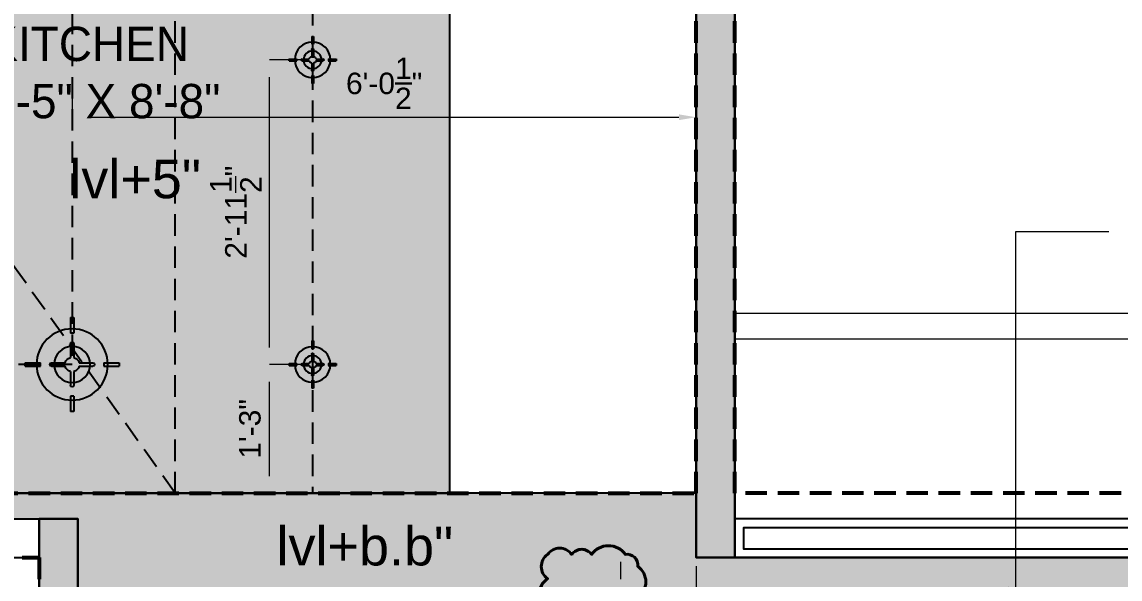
# Model space of a CAD drawing. Header units: inches. Extents: x 50354 to 53215, y -7830 to -6529.
# Drawn here: x 52413 to 52540.9, y -6946.6 to -6881.6 of the extents above; entities that cross this region are included whole.
import ezdxf

# ---------------------------------------------------------------- set-up
doc = ezdxf.new("R2010")
doc.units = ezdxf.units.IN
doc.header["$MEASUREMENT"] = 0
doc.header["$PDMODE"] = 2
doc.linetypes.add('DASHED', pattern=[0.75, 0.5, -0.25])
doc.linetypes.add('DASHED2', pattern=[0.375, 0.25, -0.125])
for name, color, linetype in [('A-ST-02 HATCH', 7, 'Continuous'), ('BEAM', 6, 'DASHED'), ('CEILING', 7, 'Continuous'), ('d-w', 250, 'Continuous'), ('ELE. TEXT', 7, 'Continuous'), ('ELETRICAL', 6, 'Continuous'), ('TEXT', 7, 'Continuous'), ('WINDOW', 5, 'Continuous')]:
    doc.layers.add(name, color=color, linetype=linetype)
for name, color, linetype, lineweight in [('DIM', 7, 'Continuous', 18), ('HATCH', 7, 'Continuous', 18), ('wall', 7, 'Continuous', 30)]:
    doc.layers.add(name, color=color, linetype=linetype, lineweight=lineweight)
doc.layers.add('FUNITURE', color=7, linetype='Continuous', lineweight=15, true_color=0x7d7673)
doc.styles.add('ARIAL', font='arial.ttf')
doc.styles.get("Standard").update_dxf_attribs({"font": 'ARLRDBD.TTF', "height": 3})
doc.dimstyles.new('dim01', dxfattribs={"dimtxt": 5.5, "dimasz": 4, "dimexe": 0, "dimexo": 1, "dimgap": 1, "dimtad": 1, "dimzin": 3, "dimdsep": 46, "dimlunit": 4, "dimtxsty": 'ARIAL', "dimblk": 'ARCHTICK', "dimcen": 4, "dimclrd": 250, "dimclre": 252, "dimclrt": 1, "dimadec": 0, "dimazin": 0, "dimtfac": 1, "dimtix": 1, "dimtmove": 2, "dimatfit": 3, "dimldrblk": 'ARCHTICK', "dimfxl": 1, "dimtolj": 1, "dimtzin": 0, "dimlwd": -1, "dimlwe": -1, "dimarcsym": 0})

# ---------------------------------------------------------------- blocks, each defined once
blk = doc.blocks.new('A$C5F573D35')
at = {"color": 1}
for p, q in [((-0.2, 5.48), (-0.2, 3.67)), ((0.2, 5.48), (0.2, 3.67)), ((-0.2, 2.41), (-0.2, 0.8)), ((0.2, 2.41), (0.2, 0.8)), ((-3.67, 0.2), (-5.48, 0.2)), ((-0.8, 0.2), (-2.41, 0.2)), ((2.41, 0.2), (0.8, 0.2)), ((5.48, 0.2), (3.67, 0.2)), ((-3.67, -0.2), (-5.48, -0.2)), ((-0.8, -0.2), (-2.41, -0.2)), ((-0.2, -0.8), (-0.2, -2.41)), ((0.2, -0.8), (0.2, -2.41)), ((2.41, -0.2), (0.8, -0.2)), ((5.48, -0.2), (3.67, -0.2)), ((-0.2, -3.67), (-0.2, -5.48)), ((0.2, -3.67), (0.2, -5.48))]:
    blk.add_line(p, q, dxfattribs=at)
for radius in [4.15, 2.09]:
    blk.add_circle((0, 0), radius, dxfattribs=at)
for centre, radius, start, end in [((0, 0), 5.48, 87.9033, 92.0967), ((0, 0), 3.68, 86.8732, 93.1268), ((0, 2.41), 0.201, 360, 180), ((0, 0), 5.48, 177.9033, 182.0967), ((0, 0), 3.68, 176.8732, 183.1268), ((-2.41, 0), 0.201, 90, 270), ((0, 0), 0.827, 104.0364, 165.9636), ((0, 0), 0.827, 14.0364, 75.9636), ((2.41, 0), 0.201, 270, 90), ((0, 0), 3.68, 356.8732, 3.1268), ((0, 0), 5.48, 357.9033, 2.0967), ((0, 0), 0.827, 194.0364, 255.9636), ((0, 0), 0.827, 284.0364, 345.9636), ((0, -2.41), 0.201, 180, 0), ((0, 0), 3.68, 266.8732, 273.1268), ((0, 0), 5.48, 267.9033, 272.0967)]:
    blk.add_arc(centre, radius, start, end, dxfattribs=at)
blk = doc.blocks.new('*D765')
at = {"layer": 'Defpoints', "color": 0, "transparency": 16777216}
for p in [(52418.89, -6887.87), (52491.56, -6887.87), (52491.56, -6892.74)]:
    blk.add_point(p, dxfattribs=at)
at = {"layer": 'DIM', "color": 252, "transparency": 16777216}
for p, q in [((52418.89, -6888.87), (52418.89, -6892.74)), ((52491.56, -6888.87), (52491.56, -6892.74))]:
    blk.add_line(p, q, dxfattribs=at)
at = {"layer": 'DIM', "transparency": 16777216}
blk.add_line((52420.89, -6892.74), (52489.56, -6892.74), dxfattribs=at)
for points in [[(52420.89, -6892.4), (52420.89, -6893.07), (52418.89, -6892.74)], [(52489.56, -6892.4), (52489.56, -6893.07), (52491.56, -6892.74)]]:
    blk.add_solid(points, dxfattribs=at)
at = {"layer": 'DIM', "color": 1, "lineweight": 30, "transparency": 16777216, "insert": (52455.22, -6888.79), "char_height": 2.5, "attachment_point": 5, "style": 'ARIAL'}
blk.add_mtext('\\A1;6\'-0{\\H1x;\\S1/2;}"', dxfattribs=at)
blk = doc.blocks.new('_ArchTick')
at = {"color": 0, "linetype": 'ByBlock', "const_width": 0.15}
blk.add_lwpolyline([(-0.5, -0.5), (0.5, 0.5)], dxfattribs=at)
blk = doc.blocks.new('*D766')
at = {"layer": 'Defpoints', "color": 0, "transparency": 16777216}
for p in [(52441.88, -6921.55), (52446.89, -6921.55), (52446.89, -6936.55)]:
    blk.add_point(p, dxfattribs=at)
at = {"layer": 'DIM', "color": 252, "transparency": 16777216}
for p, q in [((52445.89, -6921.55), (52441.88, -6921.55)), ((52445.89, -6936.55), (52441.88, -6936.55))]:
    blk.add_line(p, q, dxfattribs=at)
at = {"layer": 'DIM', "transparency": 16777216}
blk.add_line((52441.88, -6934.55), (52441.88, -6923.55), dxfattribs=at)
for points in [[(52441.55, -6923.55), (52442.21, -6923.55), (52441.88, -6921.55)], [(52441.55, -6934.55), (52442.21, -6934.55), (52441.88, -6936.55)]]:
    blk.add_solid(points, dxfattribs=at)
at = {"layer": 'DIM', "color": 1, "lineweight": 30, "transparency": 16777216, "insert": (52439.6, -6929.05), "char_height": 2.5, "attachment_point": 5, "rotation": 90, "style": 'ARIAL'}
blk.add_mtext('\\A1;1\'-3"', dxfattribs=at)
blk = doc.blocks.new('*D767')
at = {"layer": 'Defpoints', "color": 0, "ltscale": 5, "transparency": 16777216}
for p in [(52441.88, -6886.05), (52446.89, -6886.05), (52446.89, -6921.55)]:
    blk.add_point(p, dxfattribs=at)
at = {"layer": 'DIM', "color": 252, "ltscale": 5, "transparency": 16777216}
for p, q in [((52445.89, -6886.05), (52441.88, -6886.05)), ((52445.89, -6921.55), (52441.88, -6921.55))]:
    blk.add_line(p, q, dxfattribs=at)
at = {"layer": 'DIM', "ltscale": 5, "transparency": 16777216}
blk.add_line((52441.88, -6919.55), (52441.88, -6888.05), dxfattribs=at)
for points in [[(52441.55, -6888.05), (52442.21, -6888.05), (52441.88, -6886.05)], [(52441.55, -6919.55), (52442.21, -6919.55), (52441.88, -6921.55)]]:
    blk.add_solid(points, dxfattribs=at)
at = {"layer": 'DIM', "color": 1, "ltscale": 5, "transparency": 16777216, "insert": (52437.95, -6903.8), "char_height": 2.5, "attachment_point": 5, "rotation": 90, "style": 'ARIAL'}
blk.add_mtext('\\A1;2\'-11{\\H1x;\\S1/2;}"', dxfattribs=at)
blk = doc.blocks.new('_Origin')
at = {"color": 0, "linetype": 'ByBlock', "lineweight": -2}
blk.add_line((0, 0), (-1, 0), dxfattribs=at)
blk.add_circle((0, 0), 0.5, dxfattribs=at)
blk = doc.blocks.new('*D768')
at = {"layer": 'Defpoints', "color": 0, "transparency": 16777216}
for p in [(52491.56, -6944.05), (52549.31, -6957.3), (52549.31, -6968.72)]:
    blk.add_point(p, dxfattribs=at)
at = {"layer": 'DIM', "color": 252, "transparency": 16777216}
for p, q in [((52491.56, -6945.05), (52491.56, -6968.72)), ((52549.31, -6958.3), (52549.31, -6968.72))]:
    blk.add_line(p, q, dxfattribs=at)
at = {"layer": 'DIM', "transparency": 16777216}
blk.add_line((52493.56, -6968.72), (52547.31, -6968.72), dxfattribs=at)
at = {"layer": 'DIM', "transparency": 16777216, "xscale": 2, "yscale": 2, "zscale": 2, "rotation": 180}
blk.add_blockref('_Origin', (52491.56, -6968.72), dxfattribs=at)
at = {"layer": 'DIM', "transparency": 16777216, "xscale": 2, "yscale": 2, "zscale": 2}
blk.add_blockref('_Origin', (52549.31, -6968.72), dxfattribs=at)
at = {"layer": 'DIM', "color": 1, "lineweight": 30, "transparency": 16777216, "insert": (52520.43, -6966.35), "char_height": 2.5, "attachment_point": 5, "style": 'ARIAL'}
blk.add_mtext('\\A1;EQ', dxfattribs=at)
blk = doc.blocks.new('*D778')
at = {"layer": 'Defpoints', "color": 0, "transparency": 16777216}
for p in [(52491.56, -6948.55), (52482.79, -6951.3), (52491.56, -6951.3)]:
    blk.add_point(p, dxfattribs=at)
at = {"layer": 'DIM', "transparency": 16777216}
for p, q in [((52482.79, -6946.55), (52482.79, -6944.55)), ((52482.79, -6948.55), (52482.79, -6951.3)), ((52482.79, -6953.3), (52482.79, -6955.3))]:
    blk.add_line(p, q, dxfattribs=at)
at = {"layer": 'DIM', "color": 252, "transparency": 16777216}
for p, q in [((52490.56, -6948.55), (52482.79, -6948.55)), ((52490.56, -6951.3), (52482.79, -6951.3))]:
    blk.add_line(p, q, dxfattribs=at)
at = {"layer": 'DIM', "transparency": 16777216}
for points in [[(52482.46, -6946.55), (52483.12, -6946.55), (52482.79, -6948.55)], [(52482.46, -6953.3), (52483.12, -6953.3), (52482.79, -6951.3)]]:
    blk.add_solid(points, dxfattribs=at)
at = {"layer": 'DIM', "color": 1, "lineweight": 30, "transparency": 16777216, "insert": (52478.85, -6949.93), "char_height": 2.5, "attachment_point": 5, "rotation": 90, "style": 'ARIAL'}
blk.add_mtext('\\A1;2{\\H1x;\\S3/4;}"', dxfattribs=at)

msp = doc.modelspace()

# ---------------------------------------------------------------- hatches: boundary and pattern name
at = {"layer": 'A-ST-02 HATCH', "ltscale": 5, "transparency": 33554534}
h = msp.add_hatch(color=256, dxfattribs=at)
h.dxf.hatch_style = 1
h.paths.add_polyline_path([(52413.05591, -6622.55013), (52467.05591, -6622.55013), (52467.05591, -6646.55013), (52471.55591, -6646.55013), (52471.55591, -6618.05013), (52350.05591, -6618.05013), (52350.05591, -6646.55013), (52354.55591, -6646.55013), (52354.55591, -6622.55013), (52408.55591, -6622.55013), (52408.55591, -6783.05013), (52413.05591, -6783.05013)])
h.paths.add_polyline_path([(52616.05591, -6939.55013), (52611.55591, -6939.55013), (52611.55591, -7070.05013), (52461.55591, -7070.05013), (52461.55591, -7079.05013), (52616.05591, -7079.05013)])
h.paths.add_polyline_path([(52419.55591, -6939.55013), (52415.05591, -6939.55013), (52415.05591, -7079.05013), (52419.55591, -7079.05013)])
h.paths.add_polyline_path([(52415.05591, -6992.05013), (52391.05591, -6992.05013), (52391.05591, -6996.55013), (52415.05591, -6996.55013)])
h.paths.add_polyline_path([(52415.05591, -7074.55013), (52391.05591, -7074.55013), (52391.05591, -7079.05013), (52415.05591, -7079.05013)])
h.paths.add_polyline_path([(52335.05591, -6917.55013), (52330.55591, -6917.55013), (52330.55591, -6944.05013), (52385.05591, -6944.05013), (52385.05591, -6939.55013), (52335.05591, -6939.55013)])
h.paths.add_polyline_path([(52496.05591, -6835.55013), (52537.55591, -6835.55013), (52537.55591, -6819.05013), (52533.05591, -6819.05013), (52533.05591, -6831.05013), (52453.55591, -6831.05013), (52453.55591, -6813.05013), (52449.05591, -6813.05013), (52449.05591, -6835.55013), (52491.55591, -6835.55013), (52491.55591, -6944.05013), (52496.05591, -6944.05013)])
h.paths.add_polyline_path([(52372.55591, -6778.55013), (52368.05591, -6778.55013), (52368.05591, -6831.05013), (52321.55591, -6831.05013), (52321.55591, -6835.55013), (52330.55591, -6835.55013), (52330.55591, -6859.95013), (52335.05591, -6859.95013), (52335.05591, -6835.55013), (52372.55591, -6835.55013)])
h.paths.add_polyline_path([(52338.05591, -6778.55013), (52288.55591, -6778.55013), (52288.55591, -6642.05013), (52284.05591, -6642.05013), (52284.05591, -6778.55013), (52234.55591, -6778.55013), (52234.55591, -6783.05013), (52284.05591, -6783.05013), (52284.05591, -6831.05013), (52275.05591, -6831.05013), (52275.05591, -6835.55013), (52297.55591, -6835.55013), (52297.55591, -6831.05013), (52288.55591, -6831.05013), (52288.55591, -6783.05013), (52338.05591, -6783.05013)])
h.paths.add_polyline_path([(52537.55591, -6642.05013), (52533.05591, -6642.05013), (52533.05591, -6778.55013), (52449.05591, -6778.55013), (52449.05591, -6783.05013), (52533.05591, -6783.05013), (52533.05591, -6795.05013), (52537.55591, -6795.05013), (52537.55591, -6783.05013)])
at = {"layer": 'HATCH', "lineweight": 30, "true_color": 0xece7da}
h = msp.add_hatch(color=254, dxfattribs=at)
h.dxf.hatch_style = 1
h.paths.add_polyline_path([(52430.88591, -6865.05013), (52430.88591, -6835.55013), (52359.15591, -6835.55013), (52359.15591, -6936.55013), (52462.88591, -6936.55013), (52462.88591, -6865.05013)])
at = {"layer": 'HATCH', "lineweight": 30, "true_color": 0x855c3d}
h = msp.add_hatch(color=37, dxfattribs=at)
h.dxf.hatch_style = 1
h.paths.add_polyline_path([(52491.55591, -6936.55013), (52342.55591, -6936.55013), (52342.55591, -6938.23657), (52342.55591, -6939.55013), (52419.55591, -6939.55013), (52419.55591, -6948.55013), (52607.05591, -6948.55013), (52607.05591, -6944.05013), (52491.55591, -6944.05013)])

# ---------------------------------------------------------------- linework, layer by layer
at = {"layer": 'BEAM', "color": 240, "lineweight": 53, "ltscale": 5, "true_color": 0xed1f24}
msp.add_lwpolyline([(52265.30591, -6835.55013), (52330.55591, -6835.55013), (52330.55591, -6944.05013), (52415.05591, -6944.05013), (52415.05591, -7079.05013), (52616.05591, -7079.05013), (52616.05591, -6936.55013), (52496.05591, -6936.55013), (52496.05591, -6835.55013), (52537.55591, -6835.55013), (52537.55591, -6642.05013), (52415.30591, -6642.05013), (52415.30591, -6618.05013), (52406.30591, -6618.05013), (52406.30591, -6642.05013), (52281.80591, -6642.05013), (52281.80591, -6826.55013), (52265.30591, -6826.55013)], dxfattribs=at)
msp.add_lwpolyline([(52342.55591, -6936.55013), (52491.55591, -6936.55013), (52491.55591, -6835.55013), (52342.55591, -6835.55013)], close=True, dxfattribs=at)
at = {"layer": 'CEILING'}
msp.add_lwpolyline([(52359.15591, -6835.55013), (52359.15591, -6936.55013), (52462.88591, -6936.55013), (52462.88591, -6865.05013), (52430.88591, -6865.05013), (52430.88591, -6835.55013)], close=True, dxfattribs=at)
at = {"layer": 'CEILING', "ltscale": 5}
msp.add_lwpolyline([(52491.55591, -6936.55013), (52342.55591, -6936.55013), (52342.55591, -6938.23657), (52342.55591, -6939.55013), (52419.55591, -6939.55013), (52419.55591, -6948.55013), (52607.05591, -6948.55013), (52607.05591, -6944.05013), (52491.55591, -6944.05013)], close=True, dxfattribs=at)
at = {"layer": 'd-w', "lineweight": -3, "ltscale": 20}
msp.add_line((52385.05591, -6944.05013), (52415.05591, -6944.05013), dxfattribs=at)
at = {"layer": 'ELETRICAL', "color": 7, "linetype": 'DASHED2', "ltscale": 10, "true_color": 0xffffff}
for q in [(52359.15591, -6835.55013), (52430.88591, -6835.55013)]:
    msp.add_line((52430.88591, -6936.55013), q, dxfattribs=at)
at = {"layer": 'ELETRICAL', "color": 7, "linetype": 'DASHED2', "ltscale": 10}
msp.add_lwpolyline([(52371.15591, -6850.55013), (52418.88591, -6850.55013), (52418.88591, -6921.55013), (52371.15591, -6921.55013)], close=True, dxfattribs=at)
msp.add_lwpolyline([(52446.88591, -6864.55013), (52446.88591, -6936.55013)], dxfattribs=at)
at = {"layer": 'FUNITURE', "color": 1, "lineweight": 40}
msp.add_lwpolyline([(52474.2584, -6943.68652, -0.52056705), (52477.07043, -6943.68652, -0.52056705), (52479.38386, -6943.68652, -0.52056705), (52483.31745, -6943.68652, -0.52056705), (52484.75023, -6945.06242, -0.52056705), (52484.75023, -6948.71427, -0.52056705), (52484.75023, -6952.40664, -0.52056705), (52483.81196, -6955.40282, -0.52056705), (52480.91405, -6955.40282, -0.52056705), (52477.31665, -6955.40282, -0.52056705), (52474.2584, -6954.70943, -0.52056705), (52474.2584, -6952.24591, -0.52056705), (52474.2584, -6950.24005, -0.52056705), (52474.2584, -6946.50166, -0.52056705)], format="xyb", close=True, dxfattribs=at)
at = {"layer": 'wall', "ltscale": 20}
for p, q in [((52491.55591, -6835.55013), (52491.55591, -6944.05013)), ((52496.05591, -6835.55013), (52496.05591, -6944.05013)), ((52419.55591, -6939.55013), (52415.05591, -6939.55013)), ((52415.05591, -6939.55013), (52415.05591, -7079.05013)), ((52419.55591, -6939.55013), (52419.55591, -7079.05013)), ((52491.55591, -6944.05013), (52496.05591, -6944.05013))]:
    msp.add_line(p, q, dxfattribs=at)
at = {"layer": 'wall', "lineweight": 0, "ltscale": 20}
for p, q in [((52496.05591, -6915.55013), (52616.05591, -6915.55013)), ((52496.05591, -6918.55013), (52613.05591, -6918.55013))]:
    msp.add_line(p, q, dxfattribs=at)
at = {"layer": 'WINDOW'}
for points in [[(52611.55591, -6939.55013), (52496.05591, -6939.55013), (52496.05591, -6944.05013), (52611.55591, -6944.05013)], [(52610.53318, -6940.57285), (52497.07864, -6940.57285), (52497.07864, -6943.0274), (52610.53318, -6943.0274)]]:
    msp.add_lwpolyline(points, close=True, dxfattribs=at)

# ---------------------------------------------------------------- block references
at = {"layer": 'ELETRICAL', "ltscale": 8, "xscale": -0.5, "yscale": 0.5, "zscale": 0.5}
for p in [(52446.88591, -6886.05013), (52446.88591, -6921.55013)]:
    msp.add_blockref('A$C5F573D35', p, dxfattribs=at)
at = {"layer": 'ELETRICAL', "ltscale": 8, "xscale": -1}
msp.add_blockref('A$C5F573D35', (52418.88591, -6921.55013), dxfattribs=at)

# ---------------------------------------------------------------- texts
at = {"layer": 'ELE. TEXT', "color": 5, "ltscale": 7, "char_height": 4.5, "attachment_point": 1}
for s, insert in [('{\\fArial Baltic|b0|i0|c0|p34;lvl+5"}', (52418.55809, -6897.6774)), ('{\\fArial Baltic|b0|i0|c0|p34;lvl+b.b"}', (52442.68621, -6940.46535))]:
    msp.add_mtext(s, dxfattribs=dict(at, insert=insert))
at = {"layer": 'TEXT', "ltscale": 20, "insert": (52420.74631, -6887.55013), "char_height": 4, "attachment_point": 5}
msp.add_mtext_dynamic_manual_height_columns('KITCHEN \\P12\'-5" X 8\'-8"', width=33.6952649, gutter_width=1.15, heights=[0], dxfattribs=at)

# ---------------------------------------------------------------- dimensions: what is measured, and where the dimension line sits
at = {"layer": 'DIM', "color": 6, "lineweight": 30}
dim = msp.add_linear_dim(base=(52491.55591, -6892.73823), p1=(52418.88591, -6887.86792), p2=(52491.55591, -6887.86792), dimstyle='dim01', override={"dimtxt": 2.5, "dimasz": 2, "dimdec": 1, "dimsah": 1, "dimclrd": 256, "dimfxl": 0.125}, dxfattribs=at)
dim.commit()
dim.dimension.update_dxf_attribs({"geometry": '*D765', "text_midpoint": (52455.22091, -6888.79002)})
at = {"layer": 'DIM', "ltscale": 5}
dim = msp.add_linear_dim(base=(52441.87963, -6886.05013), p1=(52446.88591, -6921.55013), p2=(52446.88591, -6886.05013), angle=90, dimstyle='dim01', override={"dimtxt": 2.5, "dimasz": 2, "dimdec": 1, "dimsah": 1, "dimclrd": 256, "dimfxl": 0.125}, dxfattribs=at)
dim.commit()
dim.dimension.update_dxf_attribs({"geometry": '*D767', "text_midpoint": (52437.95273, -6903.80013)})
at = {"layer": 'DIM', "color": 6, "lineweight": 30}
for base, p1, p2, override, picture, middle in [((52441.87963, -6921.55013), (52446.88591, -6936.55013), (52446.88591, -6921.55013), {"dimtxt": 2.5, "dimasz": 2, "dimdec": 1, "dimsah": 1, "dimclrd": 256, "dimfxl": 0.125}, '*D766', (52439.60234, -6929.05013)), ((52482.78981, -6951.30013), (52491.55591, -6948.55013), (52491.55591, -6951.30013), {"dimtxt": 2.5, "dimasz": 2, "dimdec": 4, "dimsah": 1, "dimclrd": 256, "dimfxl": 0.125}, '*D778', (52478.84586, -6949.92513))]:
    dim = msp.add_linear_dim(base=base, p1=p1, p2=p2, angle=90, dimstyle='dim01', override=override, dxfattribs=at)
    dim.commit()
    dim.dimension.update_dxf_attribs({"geometry": picture, "text_midpoint": middle})
dim = msp.add_linear_dim(base=(52549.30591, -6968.72231), p1=(52491.55591, -6944.05013), p2=(52549.30591, -6957.30013), text='EQ', dimstyle='dim01', override={"dimtxt": 2.5, "dimasz": 2, "dimdec": 1, "dimblk1": 'Origin', "dimblk2": 'Origin', "dimsah": 1, "dimclrd": 256, "dimfxl": 0.125}, dxfattribs=at)
dim.commit()
dim.dimension.update_dxf_attribs({"geometry": '*D768', "text_midpoint": (52520.43091, -6966.35294)})

# ---------------------------------------------------------------- leaders
msp.add_leader([(52528.80591, -6948.55013), (52528.80591, -6906.06539), (52539.6354, -6906.06539)], dimstyle='dim01', override={"dimtxt": 2.5, "dimasz": 2, "dimdec": 1, "dimclrd": 256, "dimfxl": 0.125}, dxfattribs=at)

doc.saveas('drawing.dxf')
